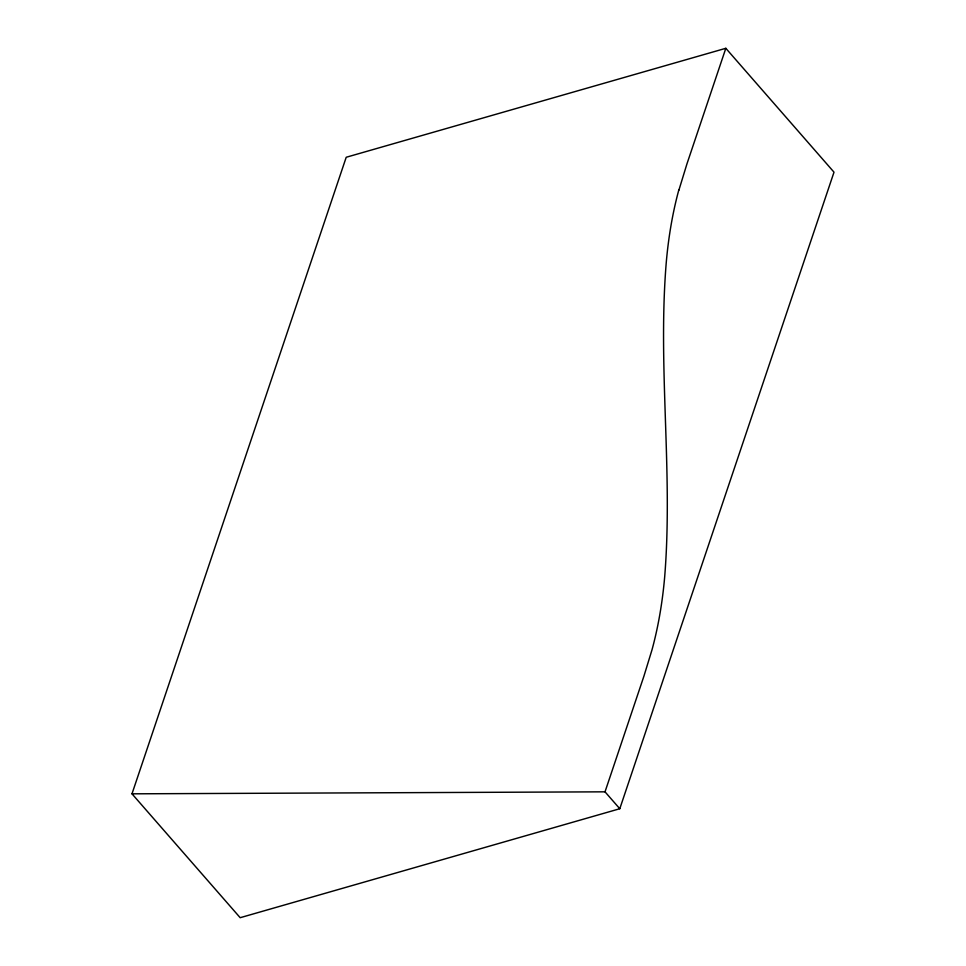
<?xml version="1.0" encoding="UTF-8"?>
<svg xmlns="http://www.w3.org/2000/svg" width="966" height="966" viewBox="0 0 966 966"><rect width="100%" height="100%" fill="white"/><g stroke="black" fill="none" stroke-linecap="round" stroke-linejoin="round"><path stroke-width="1.45" d="M678.857 190.266L686.935 163.93L725.828 48.3L834.008 172.177L619.786 808.735L240.172 917.7L131.992 793.823L346.214 157.265L725.828 48.3M619.786 808.735L605.018 791.83L643.911 676.2L651.99 649.864A389.213 221.383 74 0 0 664.68 576.847C673.109 472.446 657.725 367.696 666.19 263.295A389.213 221.383 74 0 1 678.76 190.157M131.992 793.823L605.018 791.83"/></g></svg>
